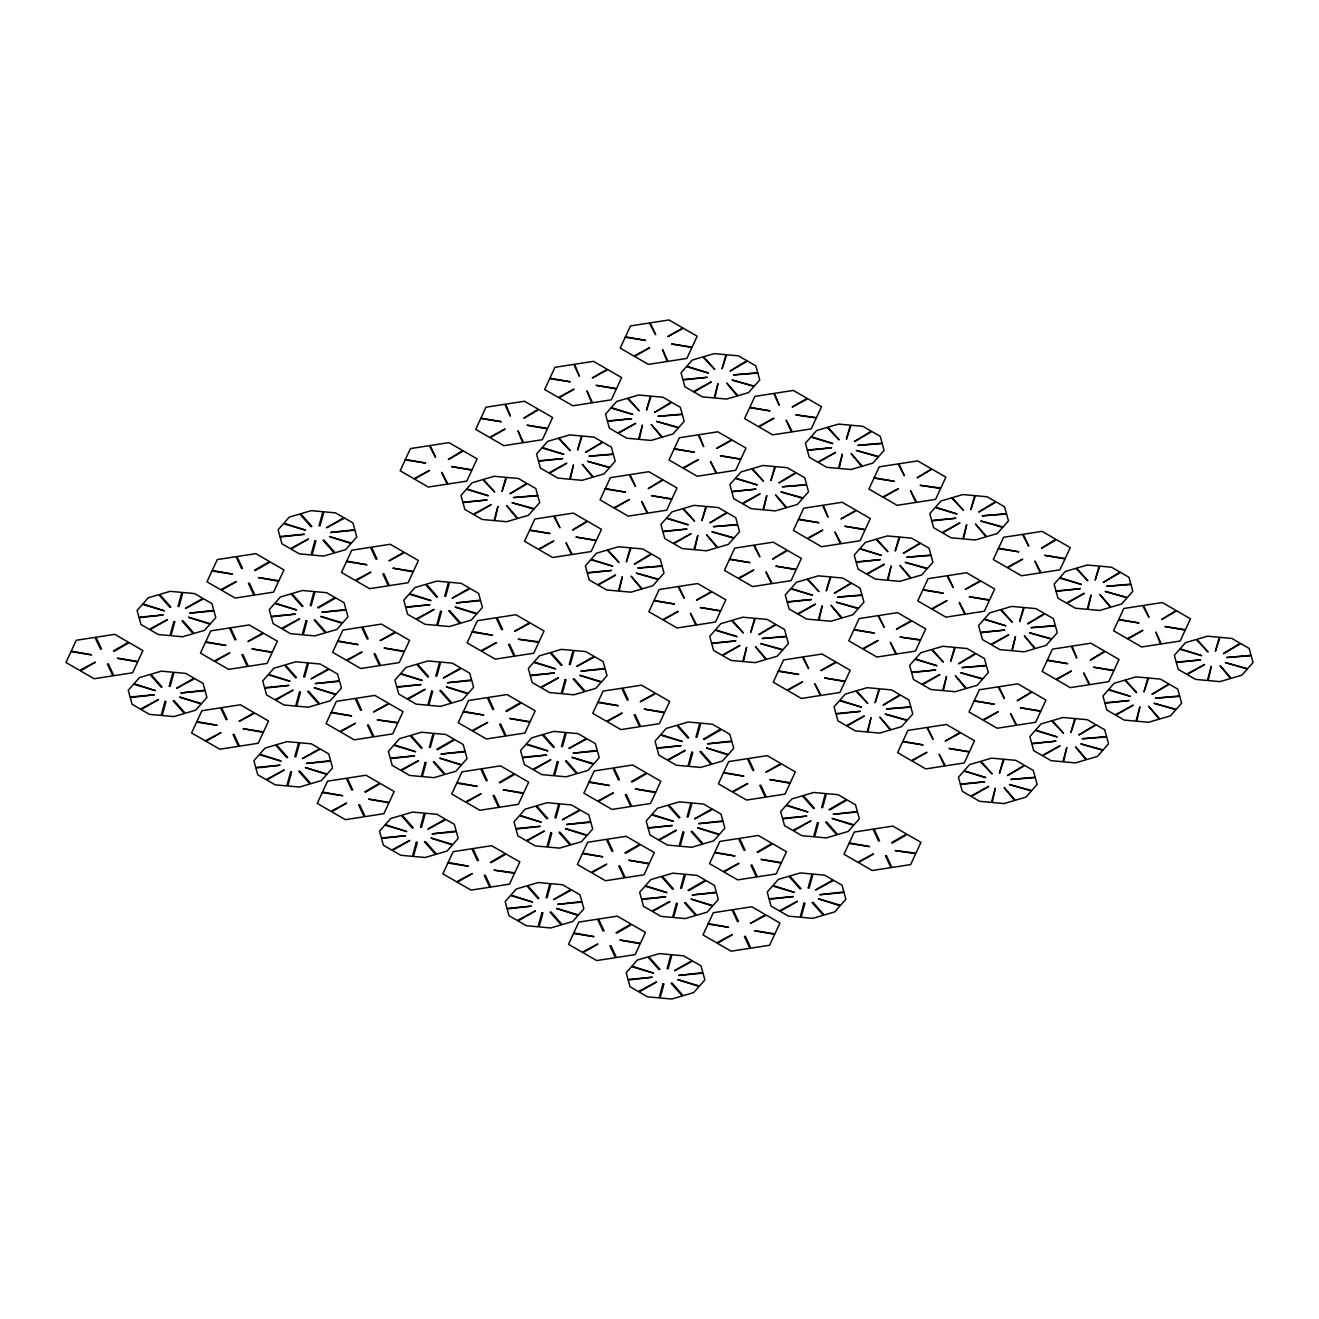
<?xml version="1.0" encoding="UTF-8"?>
<svg xmlns="http://www.w3.org/2000/svg" width="1319" height="1319" viewBox="0 0 1319 1319"><rect width="100%" height="100%" fill="white"/><g stroke="black" fill="none" stroke-linecap="round" stroke-linejoin="round"><path stroke-width="1.5" d="M173.861 621.579L170.019 635.61L158.362 634.538L150.003 629.724L167.414 619.666L149.294 629.311L140.952 624.481L139.105 617.754L163.243 614.951L138.94 617.177L137.094 610.45L142.452 604.382L164.38 610.829L142.914 603.855L148.272 597.787L158.791 594.688L169.953 607.35L170.86 607.086L159.698 594.424L170.2 591.324L181.857 592.396L178.016 606.427L179.021 606.526L182.863 592.495L194.52 593.55L202.862 598.364L185.468 608.422L203.588 598.793L211.93 603.607L213.777 610.334L189.639 613.137L213.942 610.911L215.788 617.638L210.43 623.706L188.502 617.259L209.968 624.233L204.61 630.301L194.091 633.4L182.912 620.738L182.022 621.002L193.184 633.664L182.665 636.764L171.008 635.692L174.866 621.661L173.861 621.579M165.007 701.395L161.165 715.426L149.509 714.37L141.166 709.556L158.56 699.499L140.441 709.127L132.098 704.313L130.251 697.586L154.405 694.783L130.103 697.009L128.256 690.282L133.615 684.215L155.527 690.661L134.076 683.687L139.435 677.62L149.937 674.52L161.116 687.183L162.023 686.919L150.844 674.256L161.363 671.157L173.02 672.228L169.162 686.259L170.167 686.358L174.026 672.311L185.682 673.382L194.025 678.197L176.631 688.254L194.734 678.609L203.093 683.44L204.94 690.167L180.785 692.97L205.088 690.744L206.935 697.471L201.576 703.538L179.648 697.091L201.115 704.066L195.756 710.133L185.254 713.233L174.075 700.57L173.168 700.834L184.347 713.497L173.828 716.596L162.171 715.525L166.013 701.494L165.007 701.395M314.878 540.889L311.037 554.92L299.38 553.865L291.037 549.034L308.432 538.993L290.312 548.622L281.969 543.807L280.123 537.08L304.277 534.277L279.958 536.503L278.111 529.776L283.47 523.692L305.398 530.139L283.931 523.181L289.29 517.097L299.809 514.014L310.987 526.677L311.894 526.396L300.716 513.75L311.235 510.651L322.891 511.723L319.033 525.753L320.039 525.836L323.897 511.805L335.554 512.877L343.896 517.691L326.485 527.732L344.605 518.103L352.948 522.918L354.795 529.661L330.657 532.464L354.959 530.238L356.806 536.965L351.448 543.032L329.519 536.586L350.986 543.56L345.627 549.627L335.108 552.727L323.946 540.065L323.04 540.328L334.202 552.991L323.699 556.074L312.042 555.019L315.884 540.988L314.878 540.889M306.041 620.721L302.183 634.752L290.526 633.681L282.184 628.866L299.594 618.825L281.475 628.454L273.132 623.64L271.285 616.913L295.423 614.11L271.12 616.336L269.274 609.592L274.632 603.525L296.561 609.972L275.094 602.997L280.452 596.93L290.971 593.847L302.133 606.493L303.04 606.229L291.878 593.583L302.381 590.483L314.037 591.555L310.196 605.586L311.202 605.668L315.043 591.637L326.7 592.709L335.042 597.523L317.648 607.564L318.374 607.977L335.768 597.936L344.111 602.75L345.957 609.493L321.82 612.28L346.122 610.07L347.969 616.797L342.61 622.865L320.682 616.418L342.149 623.392L336.79 629.46L326.271 632.559L315.093 619.897L314.186 620.161L325.364 632.823L314.845 635.906L303.189 634.851L307.047 620.82L306.041 620.721M299.495 692.03L295.654 706.061L283.997 704.989L275.655 700.175L293.049 690.134L274.929 699.762L266.586 694.948L264.74 688.205L288.877 685.418L264.575 687.628L262.728 680.901L268.087 674.833L290.015 681.28L268.548 674.306L273.907 668.238L284.426 665.139L295.604 677.801L296.495 677.537L285.333 664.875L295.852 661.792L307.508 662.847L303.65 676.878L304.656 676.977L308.498 662.946L320.154 664.018L328.513 668.832L311.103 678.873L329.222 669.244L337.565 674.058L339.412 680.785L315.274 683.588L339.577 681.362L341.423 688.106L336.065 694.173L314.136 687.727L335.603 694.684L330.245 700.768L319.726 703.851L308.564 691.205L307.657 691.469L318.819 704.115L308.316 707.215L296.66 706.143L300.501 692.112L299.495 692.03M290.658 771.862L286.8 785.893L275.143 784.821L266.801 780.007L284.195 769.966L266.092 779.595L257.733 774.781L255.886 768.037L280.04 765.234L255.738 767.46L253.891 760.733L259.249 754.666L281.178 761.112L259.711 754.138L265.07 748.071L275.572 744.971L286.751 757.634L287.657 757.37L276.479 744.707L286.998 741.624L298.655 742.679L294.813 756.71L295.802 756.809L299.66 742.778L311.317 743.834L319.66 748.664L302.265 758.705L320.385 749.077L328.728 753.891L330.574 760.618L306.42 763.421L330.723 761.195L332.569 767.922L327.211 774.006L305.299 767.559L326.749 774.517L321.391 780.601L310.888 783.684L299.71 771.021L298.803 771.302L309.981 783.948L299.462 787.047L287.806 785.976L291.664 771.945L290.658 771.862M440.53 611.34L436.671 625.387L425.015 624.316L416.672 619.501L434.066 609.444L415.947 619.089L407.604 614.258L405.757 607.531L429.912 604.729L405.609 606.954L403.762 600.227L409.121 594.16L431.033 600.607L409.582 593.632L414.941 587.565L425.443 584.465L436.622 597.128L437.529 596.864L426.35 584.202L436.869 581.102L448.526 582.174L444.684 596.204L445.674 596.303L449.532 582.273L461.188 583.328L469.531 588.142L452.137 598.199L470.256 588.571L478.599 593.385L480.446 600.112L456.292 602.915L480.594 600.689L482.441 607.416L477.082 613.483L455.154 607.037L476.621 614.011L471.262 620.078L460.76 623.178L449.581 610.516L448.674 610.779L459.853 623.442L449.334 626.541L437.677 625.47L441.519 611.439L440.53 611.34M431.676 691.172L427.834 705.203L416.177 704.148L407.818 699.334L425.229 689.276L407.109 698.905L398.767 694.091L396.92 687.364L421.058 684.561L396.755 686.787L394.909 680.06L400.267 673.976L422.195 680.439L400.729 673.465L406.087 667.398L416.606 664.298L427.768 676.96L428.675 676.696L417.513 664.034L428.032 660.934L439.672 662.006L435.831 676.037L436.836 676.119L440.678 662.089L452.335 663.16L460.677 667.975L443.283 678.032L461.403 668.387L469.745 673.218L471.592 679.944L447.454 682.747L471.757 680.522L473.603 687.248L468.245 693.316L446.317 686.869L467.783 693.843L462.425 699.911L451.906 703.011L440.744 690.348L439.837 690.612L450.999 703.274L440.48 706.374L428.823 705.302L432.681 691.271L431.676 691.172M425.13 762.481L421.289 776.512L409.632 775.457L401.289 770.626L418.684 760.585L400.564 770.214L392.221 765.399L390.375 758.672L414.512 755.869L390.21 758.095L388.363 751.352L393.721 745.284L415.65 751.731L394.183 744.773L399.542 738.689L410.061 735.606L421.239 748.252L422.146 747.988L410.967 735.342L421.486 732.243L433.143 733.315L429.285 747.345L430.291 747.428L434.149 733.397L445.806 734.469L454.148 739.283L436.737 749.324L437.463 749.753L454.857 739.695L463.2 744.51L465.046 751.253L440.909 754.056L465.211 751.83L467.058 758.557L461.699 764.624L439.771 758.178L461.238 765.152L455.879 771.219L445.36 774.319L434.198 761.657L433.291 761.92L444.454 774.583L433.951 777.666L422.294 776.611L426.136 762.58L425.13 762.481M497.873 506.529L494.015 520.56L482.259 519.488L473.834 514.624L491.229 504.583L473.274 514.295L464.849 509.447L462.985 502.654L487.156 499.967L462.854 502.193L460.99 495.4L466.398 489.267L488.327 495.73L466.761 488.871L472.169 482.738L482.787 479.621L494.658 492.069L483.496 479.407L494.097 476.291L505.869 477.363L502.028 491.393L506.661 477.429L518.416 478.5L526.842 483.364L510.008 493.735L527.402 483.694L535.827 488.558L537.69 495.35L513.388 497.576L537.822 495.812L539.685 502.605L534.277 508.722L511.986 502.687L533.915 509.134L528.507 515.267L517.889 518.383L506.727 505.721L517.18 518.598L506.562 521.714L494.806 520.642L497.873 506.529M416.293 842.313L412.435 856.344L400.778 855.273L392.435 850.458L409.846 840.417L391.727 850.046L383.384 845.232L381.537 838.505L405.675 835.702L381.372 837.928L379.526 831.184L384.884 825.117L406.813 831.564L385.346 824.589L390.704 818.522L401.223 815.439L412.385 828.085L413.292 827.821L402.13 815.158L412.633 812.075L424.289 813.147L420.448 827.178L421.453 827.26L425.295 813.229L436.952 814.301L445.294 819.115L427.9 829.156L446.02 819.528L454.363 824.342L456.209 831.069L432.055 833.872L456.374 831.662L458.221 838.389L452.862 844.457L430.934 838.01L452.401 844.984L447.042 851.052L436.523 854.151L425.345 841.489L424.438 841.753L435.616 854.415L425.097 857.498L413.441 856.443L417.299 842.412L416.293 842.313M573.419 465.162L569.561 479.193L557.805 478.105L549.38 473.241L566.774 463.2L548.819 472.927L540.394 468.064L538.531 461.271L562.702 458.583L538.399 460.809L536.536 454.016L541.944 447.899L563.872 454.346L542.307 447.487L547.715 441.354L558.333 438.238L570.204 450.686L559.042 438.023L569.66 434.907L581.415 435.979L577.574 450.01L582.207 436.045L593.962 437.133L602.387 441.997L585.554 452.368L602.948 442.31L611.373 447.174L613.236 453.967L588.933 456.193L613.368 454.428L615.231 461.221L609.823 467.338L587.532 461.304L609.46 467.75L604.053 473.884L593.435 477L582.273 464.337L592.726 477.214L582.108 480.33L570.352 479.259L573.419 465.162M565.076 679.598L561.234 693.629L549.578 692.574L541.235 687.743L558.629 677.702L540.51 687.331L532.167 682.517L530.32 675.79L554.458 672.987L530.156 675.213L528.309 668.486L533.667 662.402L555.596 668.865L534.129 661.891L539.487 655.807L550.007 652.724L561.169 665.386L562.075 665.106L550.913 652.46L561.432 649.36L573.089 650.432L569.231 664.463L570.237 664.545L574.078 650.514L585.735 651.586L594.094 656.4L576.683 666.441L594.803 656.813L603.146 661.643L604.992 668.37L580.855 671.173L605.157 668.947L607.004 675.674L601.645 681.742L579.717 675.295L601.184 682.269L595.825 688.337L585.306 691.436L574.144 678.774L573.237 679.038L584.399 691.7L573.88 694.8L562.224 693.728L566.082 679.697L565.076 679.598M642.369 425.262L638.528 439.293L626.756 438.221L618.347 433.357L635.742 423.3L617.77 433.028L609.362 428.164L607.498 421.371L631.669 418.7L607.367 420.926L605.503 414.133L610.911 408L632.84 414.446L611.274 407.587L616.682 401.454L627.3 398.338L639.171 410.786L628.009 398.124L638.61 395.008L650.382 396.079L646.524 410.11L651.174 396.162L662.929 397.233L671.355 402.097L654.521 412.468L671.915 402.427L680.34 407.291L682.203 414.067L657.901 416.293L682.335 414.529L684.198 421.322L678.79 427.455L656.499 421.404L678.428 427.851L673.02 433.984L662.402 437.1L651.223 424.454L661.693 437.314L651.075 440.431L639.319 439.359L642.369 425.262M557.31 761.64L553.469 775.671L541.812 774.599L533.47 769.785L550.864 759.744L532.744 769.373L524.401 764.542L522.555 757.815L546.693 755.012L522.39 757.238L520.543 750.511L525.902 744.444L547.83 750.89L526.363 743.916L531.722 737.849L542.241 734.749L553.419 747.411L554.31 747.148L543.148 734.485L553.667 731.402L565.323 732.457L561.465 746.488L562.471 746.587L566.329 732.556L577.969 733.611L586.328 738.442L568.918 748.483L587.037 738.854L595.38 743.669L597.227 750.396L573.089 753.198L597.392 750.973L599.238 757.7L593.88 763.783L571.951 757.32L593.418 764.295L588.06 770.378L577.541 773.462L566.379 760.799L565.472 761.079L576.634 773.725L566.131 776.825L554.475 775.753L558.316 761.722L557.31 761.64M550.781 832.932L546.923 846.979L535.267 845.908L526.924 841.093L544.318 831.036L526.199 840.665L517.856 835.85L516.009 829.123L540.163 826.321L515.861 828.546L514.014 821.819L519.373 815.752L541.285 822.199L519.834 815.224L525.193 809.157L535.695 806.057L546.874 818.72L547.781 818.456L536.602 805.794L547.121 802.694L558.778 803.766L554.92 817.796L555.926 817.895L559.784 803.865L571.44 804.92L579.783 809.734L562.389 819.791L580.492 810.163L588.851 814.977L590.698 821.704L566.543 824.507L590.846 822.281L592.693 829.008L587.334 835.075L565.406 828.629L586.873 835.603L581.514 841.67L571.012 844.77L559.833 832.108L558.926 832.371L570.105 845.034L559.586 848.133L547.929 847.062L551.771 833.031L550.781 832.932M622.222 576.997L618.38 591.027L606.608 589.956L598.183 585.092L615.594 575.051L597.622 584.762L589.197 579.898L587.334 573.106L611.521 570.435L587.219 572.66L585.356 565.867L590.764 559.734L612.692 566.181L591.126 559.322L596.534 553.205L607.136 550.072L619.023 562.521L607.845 549.875L618.463 546.742L630.235 547.83L626.377 561.861L631.01 547.896L642.782 548.968L651.207 553.832L634.373 564.202L651.767 554.161L660.192 559.025L662.056 565.818L637.753 568.044L662.171 566.263L664.034 573.056L658.626 579.189L636.352 573.155L658.28 579.602L652.872 585.718L642.254 588.851L631.076 576.189L641.545 589.049L630.927 592.182L619.172 591.093L622.222 576.997M541.928 912.764L538.086 926.795L526.429 925.74L518.07 920.926L535.481 910.868L517.361 920.497L509.019 915.683L507.172 908.956L531.31 906.153L507.007 908.379L505.161 901.652L510.519 895.568L532.447 902.031L510.981 895.057L516.339 888.99L526.858 885.89L538.02 898.552L538.927 898.288L527.765 885.626L538.267 882.526L549.924 883.598L546.082 897.629L547.088 897.711L550.93 883.681L562.586 884.752L570.929 889.567L553.535 899.624L571.655 889.979L579.997 894.81L581.844 901.536L557.706 904.339L582.009 902.114L583.855 908.84L578.497 914.908L556.569 908.461L578.035 915.435L572.677 921.503L562.158 924.603L550.979 911.94L550.089 912.204L561.251 924.866L550.732 927.966L539.075 926.894L542.933 912.863L541.928 912.764M717.932 383.878L714.074 397.909L702.318 396.838L693.893 391.974L711.287 381.933L693.332 391.644L684.907 386.78L683.044 379.987L707.215 377.316L682.912 379.542L681.049 372.749L686.457 366.616L708.385 373.063L686.82 366.204L692.228 360.087L702.846 356.954L714.717 369.402L703.555 356.757L714.156 353.624L725.928 354.696L722.087 368.743L726.72 354.778L738.475 355.85L746.9 360.714L730.067 371.084L747.461 361.043L755.886 365.907L757.749 372.7L733.446 374.909L757.881 373.145L759.744 379.938L754.336 386.071L732.045 380.02L753.973 386.483L748.565 392.6L737.948 395.733L726.785 383.071L737.239 395.931L726.621 399.063L714.865 397.975L717.932 383.878M697.767 535.613L693.926 549.644L682.154 548.572L673.745 543.708L691.14 533.667L673.168 543.379L664.76 538.515L662.88 531.722L687.067 529.051L662.765 531.277L660.901 524.484L666.309 518.351L688.238 524.814L666.672 517.938L672.08 511.821L682.698 508.705L694.569 521.153L683.407 508.491L694.008 505.358L705.78 506.447L701.922 520.477L706.572 506.512L718.327 507.584L726.753 512.448L709.919 522.819L727.313 512.778L735.738 517.642L737.601 524.434L713.299 526.66L737.717 524.88L739.58 531.672L734.172 537.806L711.897 531.771L733.826 538.218L728.418 544.351L717.8 547.467L706.621 534.805L717.091 547.682L706.473 550.798L694.717 549.726L697.767 535.613M691.799 752.259L687.941 766.29L676.284 765.234L667.942 760.404L685.352 750.363L667.233 759.991L658.89 755.177L657.043 748.45L681.181 745.647L656.878 747.873L655.032 741.13L660.39 735.062L682.319 741.509L660.852 734.551L666.21 728.467L676.729 725.384L687.891 738.03L688.798 737.766L677.636 725.12L688.139 722.021L699.795 723.092L695.954 737.123L696.96 737.206L700.801 723.175L712.458 724.246L720.801 729.061L703.406 739.102L704.132 739.514L721.526 729.473L729.869 734.287L731.715 741.031L707.578 743.817L731.88 741.608L733.727 748.335L728.368 754.402L706.44 747.955L727.907 754.93L722.548 760.997L712.029 764.097L700.851 751.434L699.944 751.698L711.122 764.361L700.603 767.444L688.947 766.388L692.805 752.358L691.799 752.259M766.735 495.73L762.893 509.761L751.121 508.672L742.696 503.809L760.107 493.768L742.135 503.495L733.71 498.631L731.847 491.839L756.034 489.151L731.732 491.377L729.869 484.584L735.277 478.467L757.205 484.914L735.639 478.055L741.047 471.922L751.649 468.806L763.536 481.254L752.358 468.591L762.976 465.475L774.748 466.547L770.89 480.578L775.523 466.613L787.295 467.701L795.72 472.565L778.886 482.935L796.28 472.878L804.705 477.742L806.568 484.535L782.266 486.76L806.684 484.996L808.547 491.789L803.139 497.906L780.864 491.872L802.776 498.318L797.368 504.452L786.767 507.568L775.588 494.905L786.058 507.782L775.44 510.898L763.668 509.826L766.735 495.73M682.945 832.091L679.104 846.122L667.447 845.05L659.104 840.236L676.499 830.195L658.379 839.824L650.036 835.009L648.19 828.283L672.344 825.48L648.025 827.705L646.195 820.962L651.537 814.895L673.465 821.341L651.998 814.367L657.357 808.3L667.876 805.217L679.054 817.862L679.961 817.599L668.782 804.936L679.301 801.853L690.958 802.908L687.1 816.956L688.106 817.038L691.964 803.007L703.621 804.079L711.963 808.893L694.552 818.934L712.672 809.305L721.015 814.12L722.861 820.847L698.724 823.65L723.026 821.44L724.873 828.167L719.514 834.235L697.586 827.788L719.053 834.762L713.694 840.83L703.175 843.913L692.013 831.267L691.107 831.531L702.285 844.193L691.766 847.276L680.109 846.221L683.951 832.19L682.945 832.091M676.416 903.4L672.558 917.43L660.901 916.359L652.559 911.544L669.953 901.504L651.85 911.132L643.491 906.318L641.644 899.574L665.798 896.788L641.496 898.997L639.649 892.271L645.007 886.203L666.936 892.65L645.469 885.676L650.828 879.608L661.33 876.508L672.509 889.171L673.415 888.907L662.237 876.245L672.756 873.162L684.413 874.217L680.571 888.248L681.56 888.346L685.418 874.316L697.075 875.371L705.418 880.202L688.023 890.243L688.732 890.655L706.143 880.614L714.486 885.428L716.332 892.155L692.178 894.958L716.481 892.732L718.327 899.476L712.969 905.543L691.057 899.096L712.507 906.054L707.149 912.138L696.646 915.221L685.468 902.575L684.561 902.839L695.74 915.485L685.221 918.585L673.564 917.513L677.422 903.482L676.416 903.4M746.587 647.464L742.745 661.495L730.973 660.423L722.548 655.559L739.943 645.502L721.988 655.23L713.563 650.366L711.699 643.573L735.887 640.902L711.584 643.128L709.721 636.335L715.129 630.202L737.041 636.648L715.492 629.79L720.883 623.656L731.501 620.54L743.388 632.988L732.21 620.326L742.828 617.21L754.583 618.281L750.742 632.312L755.375 618.364L767.147 619.435L775.572 624.299L758.722 634.67L776.133 624.629L784.558 629.493L786.421 636.269L762.118 638.495L786.536 636.731L788.399 643.524L782.991 649.657L760.7 643.606L782.629 650.053L777.221 656.186L766.619 659.302L755.441 646.656L765.91 659.516L755.292 662.633L743.52 661.561L746.587 647.464M662.946 983.842L659.104 997.873L647.448 996.818L639.105 991.987L656.499 981.946L638.38 991.575L630.037 986.76L628.19 980.033L652.328 977.231L628.025 979.456L626.179 972.73L631.537 966.646L653.466 973.092L631.999 966.135L637.357 960.051L647.876 956.967L659.038 969.63L659.945 969.35L648.783 956.704L659.302 953.604L670.959 954.676L667.101 968.707L668.106 968.789L671.948 954.758L683.605 955.83L691.964 960.644L674.553 970.685L692.673 961.056L701.016 965.871L702.862 972.614L678.724 975.417L703.027 973.191L704.874 979.918L699.515 985.985L677.587 979.539L699.054 986.513L693.695 992.58L683.176 995.68L672.014 983.018L671.107 983.282L682.269 995.944L671.75 999.027L660.094 997.972L663.952 983.941L662.946 983.842M842.28 454.346L838.439 468.377L826.667 467.305L818.242 462.441L835.652 452.384L817.681 462.112L809.256 457.248L807.393 450.455L831.58 447.784L807.277 449.993L805.414 443.2L810.822 437.084L832.751 443.53L811.185 436.671L816.593 430.538L827.194 427.422L839.082 439.87L827.903 427.208L838.521 424.091L850.293 425.163L846.435 439.194L851.068 425.246L862.84 426.317L871.265 431.181L854.432 441.552L871.826 431.494L880.251 436.358L882.114 443.151L857.812 445.377L882.23 443.613L884.093 450.406L878.685 456.539L856.41 450.488L878.322 456.935L872.931 463.068L862.313 466.184L851.134 453.538L861.604 466.398L850.986 469.515L839.23 468.443L842.28 454.346M822.133 606.081L818.291 620.111L806.519 619.04L798.094 614.176L815.505 604.135L797.533 613.846L789.108 608.982L787.245 602.189L811.432 599.518L787.13 601.744L785.267 594.951L790.675 588.818L812.586 595.265L791.037 588.406L796.445 582.289L807.047 579.156L818.934 591.604L807.756 578.959L818.374 575.826L830.146 576.898L826.288 590.945L830.921 576.98L842.693 578.052L851.118 582.916L834.267 593.286L851.678 583.245L860.103 588.109L861.966 594.902L837.664 597.111L862.082 595.347L863.945 602.14L858.537 608.273L836.262 602.222L858.174 608.686L852.766 614.802L842.165 617.935L830.986 605.273L841.456 618.133L830.838 621.265L819.066 620.177L822.133 606.081M817.434 822.71L813.592 836.741L801.936 835.685L793.576 830.871L810.987 820.814L792.867 830.442L784.525 825.628L782.678 818.901L806.816 816.098L782.513 818.324L780.667 811.597L786.025 805.53L807.953 811.976L786.487 805.002L791.845 798.935L802.364 795.835L813.526 808.498L814.433 808.234L803.271 795.571L813.79 792.472L825.43 793.543L821.589 807.574L822.594 807.673L826.436 793.626L838.093 794.697L846.435 799.512L829.041 809.569L829.766 809.981L847.161 799.941L855.503 804.755L857.35 811.482L833.212 814.285L857.515 812.059L859.361 818.786L854.003 824.853L832.075 818.407L853.541 825.381L848.183 831.448L837.664 834.548L826.502 821.885L825.595 822.149L836.757 834.812L826.238 837.911L814.581 836.84L818.439 822.809L817.434 822.71M891.1 566.181L887.242 580.212L875.486 579.14L867.061 574.276L884.455 564.235L866.501 573.946L858.075 569.099L856.212 562.306L880.4 559.619L856.097 561.845L854.234 555.052L859.642 548.918L881.554 555.381L859.988 548.523L865.396 542.389L876.014 539.273L887.901 551.721L876.723 539.059L887.341 535.943L899.096 537.014L895.255 551.045L899.888 537.08L911.66 538.152L920.068 543.016L903.235 553.386L920.646 543.346L929.071 548.209L930.934 555.002L906.615 557.228L931.049 555.464L932.912 562.24L927.504 568.374L905.213 562.339L927.142 568.786L921.734 574.919L911.132 578.035L899.954 565.373L910.407 578.25L899.805 581.366L888.033 580.294L891.1 566.181M803.963 903.169L800.122 917.2L788.465 916.128L780.123 911.314L797.517 901.273L779.397 910.901L771.054 906.087L769.208 899.344L793.362 896.557L769.059 898.767L767.213 892.04L772.571 885.972L794.483 892.419L773.033 885.445L778.391 879.377L788.894 876.278L800.072 888.94L800.979 888.676L789.801 876.014L800.32 872.931L811.976 873.986L808.118 888.017L809.124 888.116L812.982 874.085L824.639 875.156L832.981 879.971L815.587 890.012L833.69 880.383L842.05 885.197L843.896 891.924L819.742 894.727L844.045 892.501L845.891 899.245L840.533 905.312L818.604 898.866L840.071 905.823L834.713 911.907L824.21 914.99L813.032 902.344L812.125 902.608L823.303 915.254L812.784 918.354L801.128 917.282L804.969 903.251L803.963 903.169M870.952 717.932L867.094 731.963L855.339 730.874L846.913 726.011L864.308 715.97L846.353 725.697L837.928 720.833L836.065 714.041L860.235 711.353L835.933 713.579L834.07 706.786L839.478 700.669L861.406 707.116L839.84 700.257L845.248 694.124L855.866 691.008L867.754 703.456L856.575 690.793L867.193 687.677L878.949 688.749L875.107 702.78L879.74 688.815L891.496 689.903L899.921 694.767L883.087 705.137L900.481 695.08L908.906 699.944L910.769 706.737L886.467 708.962L910.901 707.198L912.764 713.991L907.357 720.108L885.065 714.074L906.994 720.52L901.586 726.654L890.968 729.77L879.806 717.107L890.259 729.984L879.658 733.1L867.886 732.029L870.952 717.932M966.646 524.797L962.804 538.844L951.032 537.756L942.607 532.892L960.001 522.852L942.046 532.579L933.621 527.715L931.758 520.923L955.945 518.235L931.643 520.461L929.78 513.668L935.187 507.551L957.099 513.998L935.55 507.139L940.942 501.006L951.56 497.89L963.447 510.338L952.269 497.675L962.886 494.559L974.642 495.631L970.8 509.662L975.433 495.697L987.206 496.785L995.631 501.632L978.78 512.019L996.191 501.962L1004.616 506.826L1006.479 513.619L982.177 515.844L1006.595 514.08L1008.458 520.873L1003.05 526.99L980.759 520.956L1002.687 527.402L997.279 533.536L986.678 536.652L975.499 523.989L985.969 536.866L975.351 539.982L963.579 538.91L966.646 524.797M946.498 676.548L942.64 690.579L930.884 689.507L922.459 684.643L939.853 674.586L921.899 684.314L913.473 679.45L911.61 672.657L935.781 669.986L911.478 672.195L909.615 665.403L915.023 659.286L936.952 665.732L915.386 658.873L920.794 652.74L931.412 649.624L943.299 662.072L932.121 649.41L942.739 646.294L954.494 647.365L950.653 661.396L955.286 647.448L967.058 648.519L975.466 653.383L958.633 663.754L976.044 653.696L984.452 658.56L986.315 665.353L962.013 667.579L986.447 665.815L988.31 672.608L982.902 678.741L960.611 672.69L982.54 679.137L977.132 685.27L966.514 688.386L955.352 675.74L965.805 688.6L955.203 691.717L943.431 690.645L946.498 676.548M1015.465 636.648L1011.607 650.679L999.851 649.607L991.426 644.744L1008.821 634.703L990.866 644.414L982.441 639.55L980.578 632.757L1004.748 630.086L980.446 632.312L978.583 625.519L983.99 619.386L1005.919 625.833L984.353 618.974L989.761 612.857L1000.379 609.724L1012.25 622.172L1001.088 609.526L1011.706 606.394L1023.462 607.482L1019.62 621.513L1024.253 607.548L1036.009 608.62L1044.434 613.483L1027.6 623.854L1044.994 613.813L1053.419 618.677L1055.282 625.47L1030.98 627.679L1055.414 625.915L1057.277 632.708L1051.87 638.841L1029.578 632.807L1051.507 639.253L1046.099 645.37L1035.481 648.503L1024.319 635.84L1034.772 648.701L1024.154 651.833L1012.398 650.745L1015.465 636.648M995.301 788.383L991.459 802.414L979.687 801.342L971.279 796.478L988.673 786.437L970.702 796.148L962.293 791.301L960.43 784.508L984.601 781.821L960.298 784.047L958.435 777.254L963.843 771.12L985.771 777.583L964.205 770.725L969.613 764.591L980.231 761.475L992.102 773.923L980.94 761.261L991.542 758.145L1003.314 759.216L999.456 773.247L1004.105 759.282L1015.861 760.354L1024.286 765.218L1007.452 775.588L1024.847 765.548L1033.272 770.411L1035.135 777.204L1010.832 779.43L1035.267 777.666L1037.13 784.442L1031.722 790.576L1009.431 784.541L1031.359 790.988L1025.951 797.121L1015.333 800.237L1004.155 787.575L1014.624 800.452L1004.006 803.568L992.251 802.496L995.301 788.383M1091.011 595.265L1087.153 609.296L1075.397 608.224L1066.972 603.36L1084.366 593.319L1066.411 603.03L1057.986 598.167L1056.123 591.374L1080.294 588.703L1055.991 590.928L1054.128 584.136L1059.536 578.002L1081.465 584.449L1059.899 577.59L1065.307 571.473L1075.925 568.341L1087.812 580.805L1076.634 568.143L1087.252 565.01L1099.007 566.098L1095.166 580.129L1099.799 566.164L1111.554 567.236L1119.979 572.1L1103.146 582.47L1120.54 572.43L1128.965 577.293L1130.828 584.086L1106.526 586.312L1130.96 584.531L1132.823 591.324L1127.415 597.458L1105.124 591.423L1127.053 597.87L1121.645 603.987L1111.027 607.119L1099.865 594.457L1110.318 607.334L1099.716 610.45L1087.944 609.378L1091.011 595.265M1066.725 747.725L1062.867 761.755L1051.111 760.684L1042.686 755.82L1060.08 745.779L1042.125 755.49L1033.7 750.626L1031.837 743.834L1056.024 741.163L1031.722 743.388L1029.859 736.596L1035.25 730.462L1057.178 736.909L1035.613 730.05L1041.021 723.933L1051.639 720.801L1063.526 733.249L1052.348 720.603L1062.966 717.47L1074.721 718.558L1070.88 732.589L1075.513 718.624L1087.285 719.696L1095.693 724.56L1078.86 734.93L1096.27 724.889L1104.679 729.753L1106.542 736.546L1082.239 738.772L1106.674 736.991L1108.537 743.784L1103.129 749.917L1080.838 743.883L1102.766 750.33L1097.359 756.447L1086.741 759.579L1075.579 746.917L1086.032 759.777L1075.43 762.91L1063.658 761.838L1066.725 747.725M1139.814 707.116L1135.972 721.147L1124.2 720.075L1115.792 715.211L1133.186 705.154L1115.214 714.882L1106.806 710.018L1104.943 703.225L1129.113 700.554L1104.811 702.763L1102.948 695.987L1108.356 689.853L1130.284 696.3L1108.718 689.441L1114.126 683.308L1124.744 680.192L1136.615 692.64L1125.453 679.977L1136.055 676.861L1147.827 677.933L1143.969 691.964L1148.618 678.015L1160.374 679.087L1168.799 683.951L1151.965 694.322L1169.359 684.281L1177.785 689.128L1179.648 695.921L1155.345 698.147L1179.78 696.383L1181.643 703.175L1176.235 709.309L1153.944 703.258L1175.872 709.704L1170.464 715.838L1159.846 718.954L1148.668 706.308L1159.137 719.168L1148.519 722.284L1136.764 721.213L1139.814 707.116M1211.238 666.458L1207.38 680.489L1195.624 679.4L1187.199 674.537L1204.593 664.496L1186.638 674.223L1178.213 669.36L1176.35 662.567L1200.537 659.896L1176.218 662.105L1174.355 655.312L1179.763 649.195L1201.691 655.642L1180.126 648.783L1185.534 642.65L1196.152 639.534L1208.039 651.982L1196.861 639.319L1207.479 636.203L1219.234 637.275L1215.393 651.306L1220.026 637.341L1231.798 638.429L1240.206 643.293L1223.372 653.663L1240.783 643.606L1249.192 648.47L1251.055 655.263L1226.752 657.489L1251.187 655.724L1253.05 662.517L1247.642 668.634L1225.351 662.6L1247.279 669.046L1241.871 675.18L1231.254 678.296L1220.091 665.65L1230.545 678.51L1219.943 681.626L1208.171 680.555L1211.238 666.458M70.979 651.668L65.95 662.484L79.668 670.415L95.397 662.154L80.393 670.827L94.111 678.741L112.857 675.839L107.367 664.018L108.356 663.869L113.846 675.691L132.592 672.789L137.621 661.973L117.391 658.23L137.885 661.396L142.897 650.58L129.18 642.65L114.176 651.322L113.45 650.91L128.454 642.238L114.737 634.324L95.99 637.225L101.481 649.047L100.508 649.195L95.001 637.374L76.255 640.276L71.242 651.091L91.473 654.834L70.979 651.668M211.996 570.979L206.968 581.811L220.702 589.725L236.414 581.481L221.411 590.137L235.145 598.068L253.891 595.166L248.401 583.328L249.373 583.179L254.864 595.017L273.61 592.116L278.639 581.283L258.409 577.557L278.903 580.723L283.931 569.907L270.197 561.976L255.194 570.632L254.485 570.22L269.488 561.564L255.754 553.634L237.008 556.536L242.498 568.374L241.525 568.522L236.035 556.684L217.289 559.586L212.26 570.418L232.49 574.144L211.996 570.979M205.451 642.287L200.439 653.103L214.156 661.033L229.885 652.79L214.882 661.446L228.599 669.376L247.345 666.474L241.855 654.636L242.844 654.488L248.335 666.326L267.081 663.424L272.093 652.592L251.863 648.866L272.357 652.031L277.386 641.199L263.668 633.285L247.939 641.529L262.943 632.873L249.225 624.942L230.479 627.844L235.969 639.682L234.98 639.83L229.49 627.992L210.743 630.894L205.715 641.726L225.945 645.453L205.451 642.287M196.613 722.12L191.585 732.935L205.319 740.866L221.031 732.622L206.028 741.278L219.762 749.208L238.508 746.307L233.018 734.469L233.991 734.32L239.481 746.158L258.227 743.256L263.256 732.424L243.026 728.682L263.52 731.864L268.548 721.031L254.814 713.117L239.102 721.361L254.105 712.705L240.371 704.775L221.625 707.676L227.115 719.514L226.143 719.663L220.652 707.825L201.889 710.727L196.877 721.542L217.107 725.285L196.613 722.12M346.485 561.614L341.456 572.43L355.174 580.36L370.903 572.1L355.899 580.772L369.617 588.686L388.38 585.801L382.873 573.963L383.862 573.814L389.352 585.636L408.099 582.734L413.127 571.918L392.897 568.176L413.391 571.358L418.403 560.526L404.686 552.595L388.957 560.855L403.96 552.183L390.243 544.269L371.496 547.171L376.987 558.992L376.014 559.157L370.507 547.319L351.761 550.221L346.749 561.037L366.979 564.779L346.485 561.614M405.197 459.902L400.152 470.784L413.952 478.764L429.516 470.421L414.512 479.077L428.312 487.057L447.174 484.139L441.684 472.301L447.949 484.024L466.794 481.105L471.856 470.207L451.56 466.596L472.054 469.762L477.099 458.88L463.299 450.917L448.295 459.573L462.738 450.587L448.938 442.623L430.093 445.542L435.583 457.38L429.318 445.657L410.456 448.575L405.411 459.457L425.707 463.068L405.197 459.902M337.631 641.43L332.619 652.262L346.336 660.192L362.065 651.932L347.062 660.605L360.779 668.519L379.526 665.617L374.035 653.795L375.008 653.63L380.515 665.468L399.261 662.567L404.273 651.751L384.043 648.008L404.537 651.174L409.566 640.358L395.848 632.428L380.119 640.688L395.123 632.015L381.405 624.101L362.643 627.003L368.149 638.825L367.16 638.973L361.67 627.152L342.924 630.053L337.895 640.869L358.125 644.612L337.631 641.43M331.102 712.738L326.073 723.57L339.791 731.484L355.52 723.241L340.516 731.897L354.234 739.827L372.98 736.925L367.49 725.087L368.479 724.939L373.969 736.777L392.716 733.875L397.744 723.059L377.234 719.877L398.008 722.482L403.02 711.666L389.303 703.736L373.574 711.98L388.577 703.324L374.86 695.393L356.114 698.295L361.604 710.133L360.615 710.281L355.124 698.46L336.378 701.345L331.349 712.178L351.596 715.92L331.102 712.738M480.743 418.519L475.697 429.4L489.497 437.38L505.062 429.038L490.058 437.694L503.858 445.674L522.72 442.755L518.004 430.802L523.495 442.64L542.34 439.722L547.401 428.84L527.105 425.213L547.599 428.395L552.645 417.496L538.844 409.533L523.841 418.205L538.284 409.203L524.484 401.24L505.639 404.158L510.354 416.112L504.864 404.273L486.002 407.192L480.957 418.074L501.253 421.701L480.743 418.519M322.248 792.571L317.219 803.403L330.954 811.317L346.666 803.073L331.663 811.729L345.397 819.66L364.143 816.758L358.653 804.92L359.625 804.771L365.116 816.609L383.862 813.708L388.891 802.875L368.66 799.149L389.154 802.315L394.183 791.499L380.449 783.568L365.445 792.224L364.736 791.812L379.74 783.156L366.006 775.226L347.26 778.128L352.75 789.966L351.777 790.114L346.287 778.276L327.541 781.178L322.512 792.01L342.742 795.736L322.248 792.571M549.71 378.635L544.665 389.517L558.465 397.481L574.029 389.138L559.025 397.81L572.825 405.774L591.687 402.856L586.955 390.902L592.462 402.74L611.307 399.822L616.352 388.94L596.073 385.329L616.567 388.495L621.612 377.613L607.812 369.633L592.247 377.976L607.251 369.32L593.451 361.34L574.589 364.258L579.321 376.212L573.831 364.39L554.969 367.292L549.924 378.19L570.22 381.801L549.71 378.635M472.12 632.065L467.091 642.881L480.825 650.811L496.538 642.567L481.534 651.223L495.268 659.154L514.014 656.252L508.524 644.414L509.497 644.266L514.987 656.104L533.733 653.202L538.762 642.369L518.268 639.204L539.026 641.809L544.055 630.977L530.32 623.063L514.608 631.306L529.611 622.65L515.877 614.72L497.131 617.622L502.621 629.46L501.649 629.608L496.158 617.77L477.412 620.672L472.383 631.504L492.614 635.23L472.12 632.065M529.562 530.37L524.517 541.252L538.317 549.215L553.881 540.889L538.877 549.545L552.677 557.508L571.539 554.59L566.049 542.769L572.298 554.475L591.159 551.556L596.204 540.675L575.925 537.064L596.419 540.229L601.464 529.348L587.664 521.384L572.66 530.04L587.103 521.054L573.303 513.091L554.442 516.009L559.932 527.831L553.683 516.125L534.822 519.043L529.776 529.925L550.056 533.536L529.562 530.37M625.255 337.252L620.21 348.134L634.01 356.097L649.575 347.771L634.571 356.427L648.371 364.39L667.233 361.472L662.501 349.519L668.008 361.357L686.853 358.438L691.914 347.557L671.618 343.946L692.112 347.111L697.157 336.23L683.357 328.266L667.793 336.592L682.797 327.936L668.997 319.973L650.152 322.875L655.642 334.713L649.377 323.007L630.515 325.925L625.47 336.807L645.766 340.417L625.255 337.252M463.266 711.897L458.254 722.713L471.971 730.644L487.7 722.4L472.697 731.056L486.414 738.986L505.161 736.084L499.67 724.246L500.659 724.098L506.15 735.936L524.896 733.034L529.925 722.202L509.678 718.459L530.172 721.641L535.201 710.809L521.483 702.895L506.48 711.551L505.754 711.139L520.758 702.483L507.04 694.552L488.294 697.454L493.784 709.292L492.795 709.441L487.305 697.603L468.558 700.504L463.53 711.32L483.776 715.063L463.266 711.897M456.737 783.206L451.708 794.022L465.426 801.952L481.155 793.692L466.151 802.364L479.869 810.278L498.631 807.376L493.125 795.555L494.114 795.406L499.604 807.228L518.351 804.326L523.379 793.51L503.149 789.768L523.643 792.95L528.655 782.118L514.938 774.187L499.934 782.859L499.209 782.447L514.212 773.775L500.495 765.861L481.748 768.763L487.239 780.584L486.266 780.749L480.759 768.911L462.013 771.813L457.001 782.629L477.231 786.371L456.737 783.206M605.108 488.986L600.063 499.868L613.863 507.848L629.427 499.505L614.423 508.161L628.223 516.141L647.085 513.223L641.595 501.385L647.843 513.091L666.705 510.189L671.75 499.291L651.471 495.68L671.965 498.846L677.01 487.964L663.21 480.001L648.206 488.657L662.649 479.671L648.849 471.707L629.987 474.626L635.478 486.447L629.229 474.741L610.367 477.659L605.322 488.541L625.602 492.152L605.108 488.986M447.883 863.022L442.871 873.854L456.588 881.784L472.317 873.524L457.297 882.197L471.031 890.111L489.778 887.209L484.287 875.387L485.26 875.222L490.767 887.06L509.513 884.159L514.525 873.343L494.031 870.161L514.789 872.766L519.818 861.95L506.1 854.02L491.08 862.692L490.371 862.28L505.375 853.607L491.657 845.693L472.894 848.595L478.401 860.417L477.412 860.565L471.922 848.744L453.175 851.645L448.147 862.461L468.377 866.204L447.883 863.022M674.075 449.087L669.03 459.985L682.83 467.948L698.394 459.606L683.39 468.278L697.19 476.241L716.052 473.323L710.545 461.485L716.811 473.208L735.672 470.289L740.717 459.408L720.438 455.78L740.932 458.963L745.977 448.064L732.177 440.101L716.613 448.444L731.616 439.771L717.816 431.808L698.955 434.726L703.687 446.679L698.196 434.841L679.334 437.76L674.289 448.641L694.569 452.269L674.075 449.087M597.754 702.516L592.726 713.348L606.46 721.262L622.172 713.018L607.169 721.674L620.903 729.605L639.649 726.703L634.159 714.865L635.131 714.717L640.622 726.555L659.368 723.653L664.397 712.837L644.167 709.094L664.661 712.26L669.689 701.444L655.955 693.514L640.243 701.757L655.246 693.102L641.512 685.171L622.766 688.073L628.256 699.911L627.283 700.059L621.793 688.221L603.047 691.123L598.018 701.955L618.248 705.698L597.754 702.516M653.927 600.837L648.866 611.719L662.682 619.683L678.246 611.34L663.243 620.012L677.043 627.976L695.888 625.058L690.398 613.22L696.663 624.942L715.525 622.024L720.57 611.142L700.274 607.531L720.768 610.697L725.829 599.815L712.029 591.835L696.465 600.178L711.469 591.522L697.669 583.542L678.807 586.46L684.297 598.298L678.032 586.592L659.187 589.494L654.125 600.392L674.421 604.003L653.927 600.837M749.621 407.703L744.576 418.601L758.376 426.565L773.94 418.222L758.936 426.894L772.736 434.858L791.598 431.94L786.108 420.101L792.356 431.824L811.218 428.906L816.263 418.024L795.769 414.842L816.477 417.579L821.523 406.697L807.723 398.717L792.158 407.06L807.162 398.404L793.362 390.424L774.5 393.342L779.232 405.296L773.742 393.458L754.88 396.376L749.835 407.274L770.115 410.885L749.621 407.703M588.917 782.348L583.888 793.181L597.606 801.095L613.335 792.851L598.331 801.507L612.049 809.437L630.795 806.536L625.305 794.697L626.294 794.549L631.785 806.387L650.531 803.485L655.559 792.653L635.313 788.927L655.823 792.092L660.835 781.277L647.118 773.346L632.114 782.002L631.389 781.59L646.392 772.934L632.675 765.004L613.929 767.905L619.419 779.743L618.43 779.892L612.939 768.054L594.193 770.956L589.181 781.788L609.411 785.514L588.917 782.348M582.371 853.657L577.343 864.473L591.077 872.403L606.789 864.159L591.786 872.815L605.52 880.746L624.266 877.844L618.776 866.006L619.749 865.858L625.239 877.696L643.985 874.794L649.014 863.961L628.784 860.235L649.278 863.401L654.306 852.569L640.572 844.655L625.569 853.311L624.86 852.898L639.863 844.242L626.129 836.312L607.383 839.214L612.873 851.052L611.901 851.2L606.41 839.362L587.664 842.264L582.635 853.096L602.865 856.822L582.371 853.657M729.473 559.454L724.428 570.336L738.228 578.299L753.792 569.973L738.788 578.629L752.588 586.592L771.434 583.674L765.943 571.852L772.209 583.559L791.07 580.64L796.115 569.759L775.819 566.148L796.33 569.313L801.375 558.432L787.575 550.468L772.571 559.124L787.014 550.138L773.214 542.175L754.353 545.077L759.843 556.915L753.578 545.209L734.732 548.127L729.671 559.009L749.967 562.619L729.473 559.454M573.518 933.489L568.505 944.305L582.223 952.236L597.952 943.992L582.949 952.648L596.666 960.578L615.412 957.676L609.922 945.838L610.911 945.69L616.402 957.512L635.148 954.626L640.16 943.794L619.93 940.051L640.424 943.233L645.453 932.401L631.735 924.487L616.731 933.143L616.006 932.731L631.01 924.058L617.292 916.144L598.546 919.046L604.036 930.884L603.047 931.033L597.556 919.195L578.81 922.096L573.781 932.912L594.028 936.655L573.518 933.489M798.44 519.554L793.378 530.436L807.195 538.416L822.759 530.073L807.756 538.729L821.556 546.709L840.401 543.791L834.911 531.953L841.176 543.659L860.037 540.757L865.083 529.859L844.787 526.248L865.28 529.414L870.342 518.532L856.542 510.568L840.978 518.911L855.982 510.239L842.165 502.275L823.32 505.193L828.035 517.147L822.545 505.309L803.7 508.227L798.638 519.109L818.934 522.72L798.44 519.554M723.389 772.983L718.377 783.799L732.094 791.73L747.824 783.47L732.82 792.142L746.538 800.056L765.284 797.154L759.793 785.333L760.766 785.184L766.273 797.006L785.019 794.104L790.032 783.288L769.801 779.545L790.295 782.711L795.324 771.895L781.606 763.965L765.877 772.225L780.881 763.553L767.163 755.639L748.401 758.54L753.907 770.362L752.918 770.527L747.428 758.689L728.682 761.591L723.653 772.406L743.883 776.149L723.389 772.983M778.292 671.289L773.231 682.187L787.031 690.15L802.611 681.808L787.608 690.48L801.408 698.443L820.253 695.525L814.763 683.687L821.028 695.41L839.873 692.491L844.935 681.61L824.639 677.982L845.133 681.165L850.194 670.266L836.394 662.303L820.814 670.646L835.817 661.973L822.017 654.01L803.172 656.928L808.662 668.766L802.397 657.043L783.552 659.962L778.49 670.843L798.786 674.471L778.292 671.289M873.986 478.17L868.924 489.052L882.741 497.032L898.305 488.689L883.301 497.345L897.101 505.325L915.947 502.407L910.456 490.569L916.721 502.292L935.583 499.373L940.628 488.492L920.134 485.31L940.826 488.046L945.888 477.148L932.088 469.185L917.084 477.841L931.527 468.855L917.727 460.892L898.866 463.81L904.356 475.648L898.091 463.925L879.245 466.844L874.184 477.725L894.48 481.353L873.986 478.17M714.552 852.799L709.523 863.632L723.241 871.562L738.97 863.302L723.966 871.974L737.684 879.888L756.447 876.987L750.94 865.165L751.929 865L757.419 876.838L776.166 873.936L781.194 863.121L760.964 859.378L781.458 862.544L786.47 851.728L772.753 843.797L757.749 852.47L757.024 852.058L772.044 843.385L758.31 835.471L739.563 838.356L745.054 850.194L744.081 850.343L738.574 838.521L719.828 841.423L714.816 852.239L735.046 855.982L714.552 852.799M708.006 924.108L702.978 934.94L716.712 942.854L732.424 934.61L717.421 943.266L731.155 951.197L749.901 948.295L744.411 936.457L745.383 936.309L750.874 948.147L769.62 945.245L774.649 934.429L754.419 930.686L774.913 933.852L779.941 923.036L766.207 915.106L750.495 923.349L765.498 914.694L751.764 906.763L733.018 909.665L738.508 921.503L737.535 921.651L732.045 909.813L713.299 912.715L708.27 923.547L728.5 927.29L708.006 924.108M853.838 629.905L848.776 640.803L862.577 648.767L878.157 640.424L863.154 649.096L876.954 657.06L895.799 654.142L890.309 642.304L896.574 654.026L915.419 651.108L920.481 640.226L899.987 637.044L920.678 639.781L925.74 628.899L911.94 620.919L896.359 629.262L911.363 620.606L897.563 612.626L878.718 615.544L884.208 627.382L877.943 615.66L859.098 618.578L854.036 629.476L874.332 633.087L853.838 629.905M922.805 590.022L917.744 600.903L931.544 608.867L947.108 600.541L932.104 609.197L945.921 617.16L964.766 614.242L959.276 602.42L965.541 614.126L984.386 611.208L989.448 600.326L969.152 596.716L989.646 599.881L994.707 588.999L980.891 581.036L965.327 589.362L980.33 580.706L966.53 572.743L947.685 575.661L953.175 587.483L946.91 575.776L928.048 578.695L923.003 589.577L943.299 593.187L922.805 590.022M849.024 843.435L844.012 854.25L857.729 862.181L873.458 853.937L858.455 862.593L872.172 870.524L890.919 867.622L885.428 855.784L886.417 855.635L891.908 867.473L910.654 864.572L915.683 853.739L895.172 850.574L915.93 853.179L920.959 842.346L907.241 834.432L892.238 843.088L891.512 842.676L906.516 834.02L892.798 826.09L874.052 828.991L879.542 840.83L878.553 840.978L873.063 829.14L854.316 832.042L849.288 842.857L869.534 846.6L849.024 843.435M902.641 741.756L897.596 752.638L911.396 760.618L926.96 752.275L911.957 760.931L925.757 768.911L944.618 765.993L939.128 754.155L945.393 765.861L964.238 762.959L969.284 752.061L949.004 748.45L969.498 751.616L974.543 740.734L960.743 732.77L945.179 741.113L960.183 732.441L946.382 724.477L927.521 727.396L933.028 739.234L926.762 727.511L907.901 730.429L902.856 741.311L923.152 744.922L902.641 741.756M998.351 548.638L993.289 559.52L1007.089 567.483L1022.67 559.157L1007.65 567.813L1021.467 575.776L1040.312 572.875L1034.821 561.037L1041.087 572.743L1059.932 569.824L1064.994 558.943L1044.697 555.332L1065.191 558.498L1070.253 547.616L1056.453 539.652L1041.433 548.308L1055.876 539.323L1042.076 531.359L1023.231 534.277L1028.721 546.099L1022.456 534.393L1003.611 537.311L998.549 548.193L1018.845 551.804L998.351 548.638M974.065 701.098L969.003 711.98L982.82 719.943L998.384 711.617L983.38 720.273L997.18 728.236L1016.026 725.335L1010.535 713.497L1016.801 725.203L1035.646 722.284L1040.707 711.403L1020.411 707.792L1040.905 710.957L1045.967 700.076L1032.167 692.112L1017.163 700.768L1031.606 691.783L1017.79 683.819L998.945 686.737L1004.435 698.559L998.17 686.853L979.325 689.771L974.263 700.653L994.559 704.264L974.065 701.098M1047.154 660.489L1042.109 671.371L1055.909 679.334L1071.473 670.992L1056.47 679.664L1070.27 687.628L1089.131 684.709L1083.641 672.871L1089.89 684.594L1108.751 681.676L1113.797 670.794L1093.517 667.183L1114.011 670.349L1119.056 659.467L1105.256 651.487L1090.252 660.159L1104.695 651.174L1090.895 643.194L1072.034 646.112L1076.766 658.066L1071.275 646.244L1052.414 649.146L1047.368 660.044L1067.648 663.655L1047.154 660.489M1118.578 619.815L1113.516 630.713L1127.316 638.676L1142.897 630.334L1127.893 639.006L1141.693 646.969L1160.539 644.051L1155.823 632.098L1161.314 643.936L1180.159 641.018L1185.22 630.136L1164.924 626.509L1185.418 629.691L1190.48 618.809L1176.68 610.829L1161.676 619.501L1176.103 610.516L1162.303 602.536L1143.458 605.454L1148.948 617.292L1142.683 605.569L1123.837 608.488L1118.776 619.369L1139.072 622.997L1118.578 619.815"/></g></svg>
